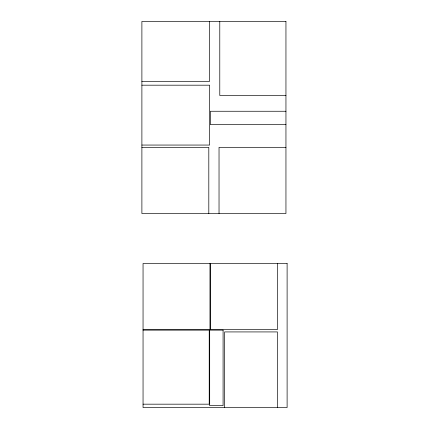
<?xml version="1.0" encoding="UTF-8"?>
<svg xmlns="http://www.w3.org/2000/svg" width="429" height="429" viewBox="0 0 429 429"><rect width="100%" height="100%" fill="white"/><g stroke="black" fill="none" stroke-linecap="round" stroke-linejoin="round"><path stroke-width="0.64" d="M141.892 81.317L209.636 81.317L209.636 21.45M141.892 85.189L209.636 85.189L209.636 145.056L141.892 145.056M285.95 95.495L219.782 95.495L219.782 21.45M285.95 111.256L210.403 111.256L210.403 124.651L285.95 124.651M141.892 147.362L208.81 147.362L208.81 213.529M285.95 147.362L219.031 147.362L219.031 213.529M143.05 329.66L209.969 329.66L209.969 263.492M143.05 330.132L209.218 330.132L209.218 404.177L143.05 404.177M277.429 407.55L277.429 331.928L224.651 331.928L224.651 407.55M277.365 263.492L277.365 329.66L210.441 329.66L210.441 263.492M285.95 21.45L141.892 21.45L141.892 213.529L285.95 213.529L285.95 21.45M287.108 263.492L143.05 263.492L143.05 407.55L287.108 407.55L287.108 263.492M223.085 330.132L209.69 330.132L209.69 405.678L223.085 405.678L223.085 330.132"/></g></svg>
